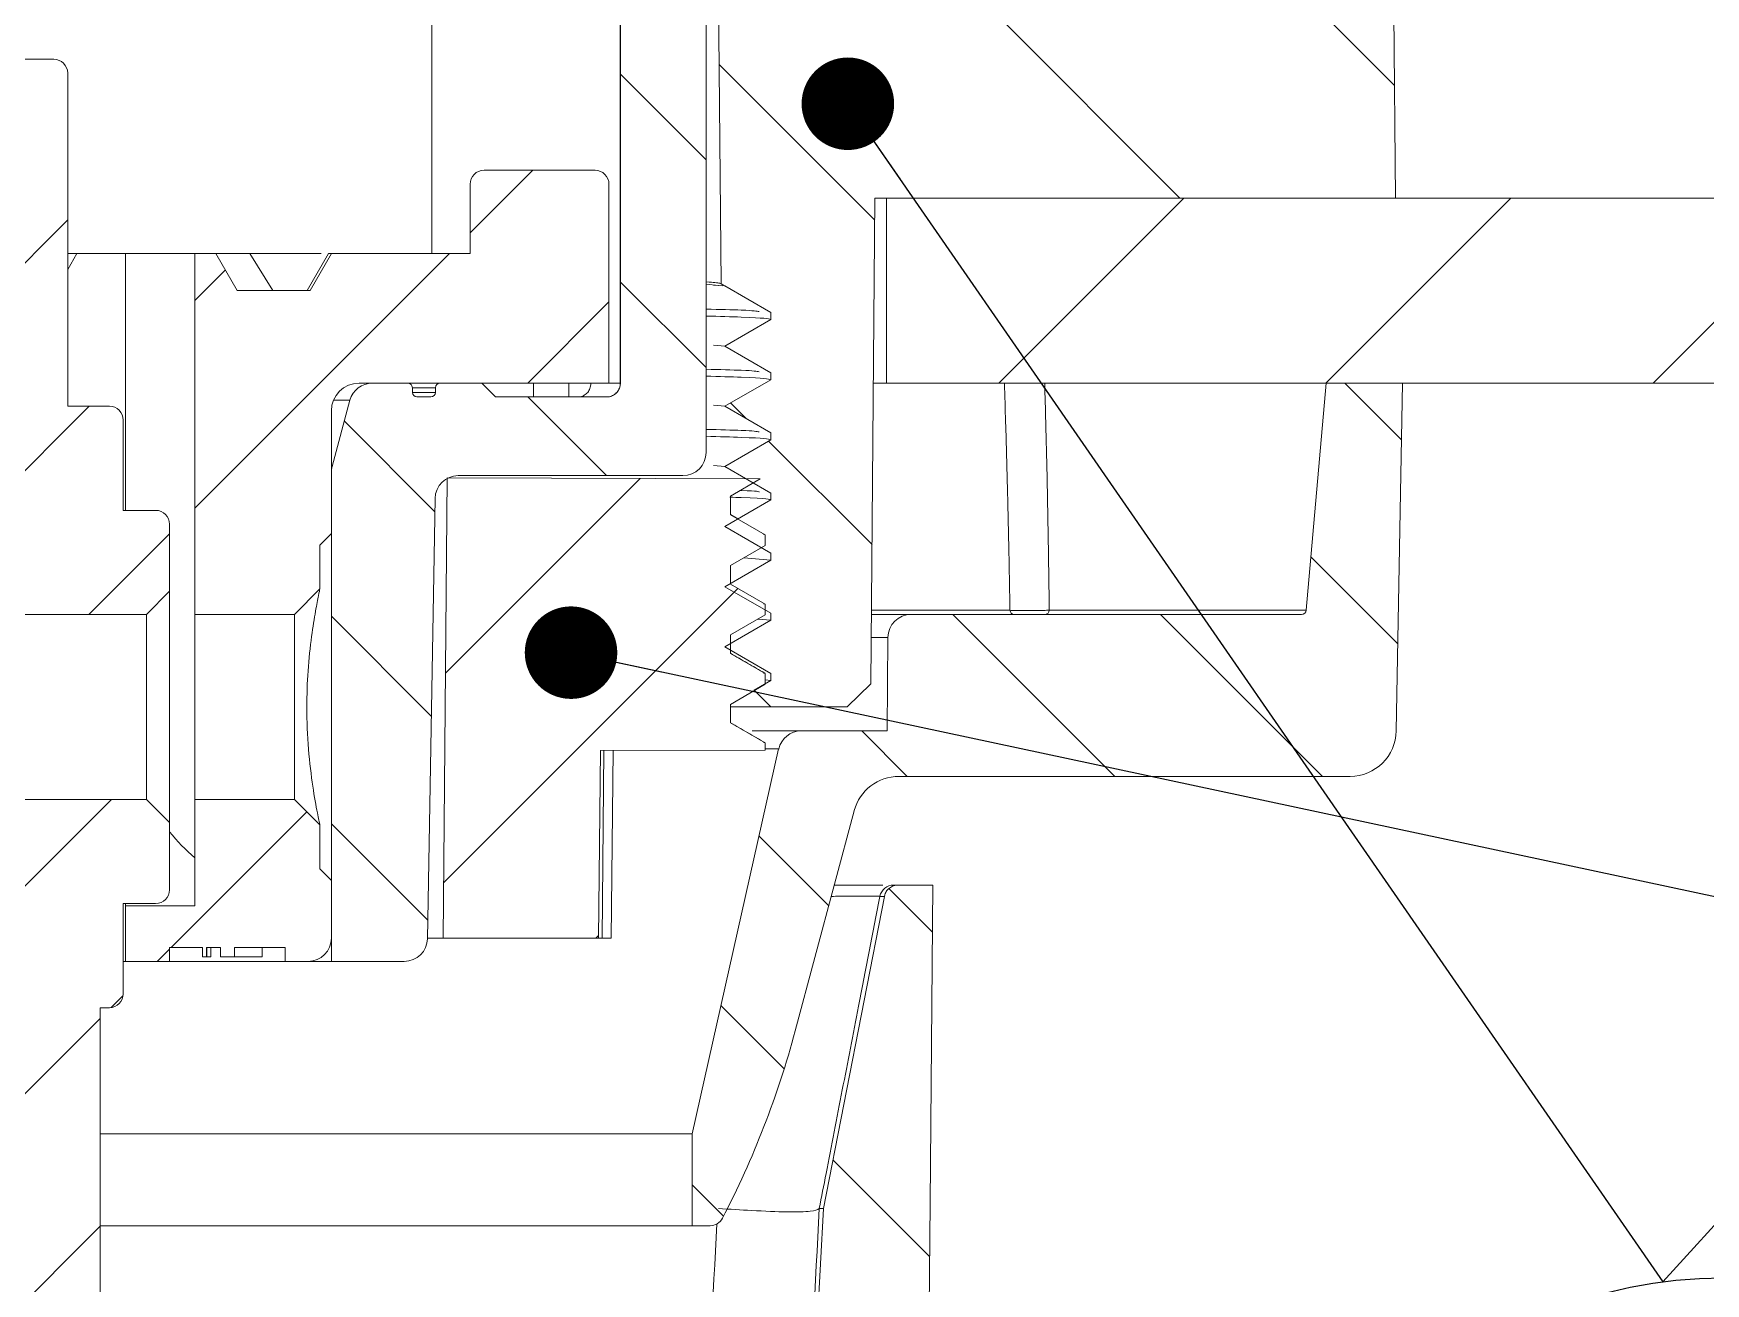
# Model space of a CAD drawing. Extents: x 14808 to 20058, y -13198 to -11680.
# Drawn here: x 15972.53 to 15990.6, y -11799.26 to -11785.75 of the extents above; entities that cross this region are included whole.
import ezdxf

# ---------------------------------------------------------------- set-up
doc = ezdxf.new("R2010")
doc.units = 0
doc.header["$LTSCALE"] = 7
doc.header["$MEASUREMENT"] = 0
doc.layers.get('0').update_dxf_attribs({"color": 2, "linetype": 'CONTINUOUS'})
doc.layers.add('D', color=2, linetype='CONTINUOUS')
doc.styles.add('GHS', font='romans', dxfattribs={"bigfont": 'ghs'})
doc.dimstyles.new('STANDARD$7', dxfattribs={"dimtxt": 3.5, "dimasz": 3, "dimexe": 1, "dimexo": 0.0625, "dimgap": 1, "dimtad": 1, "dimdec": 4, "dimzin": 0, "dimdsep": 46, "dimtxsty": 'GHS', "dimcen": 1, "dimclrt": 2, "dimadec": 0, "dimazin": 0, "dimtfac": 1, "dimtdec": 4, "dimtofl": 0, "dimtmove": 0, "dimatfit": 3, "dimfxl": 1, "dimtolj": 1, "dimtzin": 0, "dimarcsym": 0})
pattern_1 = [(135, (16720.3308, -10026.8604), (-1.767767, -1.767767), [])]
pattern_2 = [(135, (16193.3224, -11136.2953), (-1.122532, -1.122532), [])]
pattern_3 = [(45, (16193.3224, -11136.2953), (-1.122532, 1.122532), [])]

msp = doc.modelspace()

# ---------------------------------------------------------------- hatches: boundary and pattern name
at = {"linetype": 'Continuous', "lineweight": 0}
h = msp.add_hatch(dxfattribs=at)
h.set_pattern_fill('ANSI31', color=2, scale=20, angle=90, style=0)
h.set_pattern_definition(pattern_1)
edge = h.paths.add_edge_path(flags=0)
edge.add_line((15980.002, -11791.083), (15980.5, -11791.371))
edge.add_line((15980.5, -11791.371), (15980.5, -11791.446))
edge.add_line((15980.5, -11791.446), (15980.002, -11791.733))
edge.add_line((15980.002, -11791.733), (15980.5, -11792.021))
edge.add_line((15980.5, -11792.021), (15980.5, -11792.096))
edge.add_line((15980.5, -11792.096), (15980.002, -11792.383))
edge.add_line((15980.002, -11792.383), (15980.5, -11792.671))
edge.add_line((15980.5, -11792.671), (15980.5, -11792.746))
edge.add_line((15980.5, -11792.746), (15980.318, -11792.851))
edge.add_line((15980.318, -11792.851), (15980.5, -11793.033))
edge.add_line((15980.5, -11793.033), (15981.325, -11793.033))
edge.add_line((15981.325, -11793.033), (15981.58, -11792.783))
edge.add_line((15981.58, -11792.783), (15981.625, -11787.533))
edge.add_line((15981.625, -11787.533), (15987.25, -11787.533))
edge.add_line((15987.25, -11787.533), (15987.233, -11785.533))
edge.add_line((15987.233, -11785.533), (15981.979, -11785.533))
edge.add_arc((15981.979, -11785.033), 0.5, 180.5, 270, ccw=False)
edge.add_line((15981.479, -11785.038), (15981.397, -11775.725))
edge.add_arc((15980.397, -11775.733), 1, 0.5, 90)
edge.add_line((15980.397, -11774.733), (15978.77, -11774.733))
edge.add_line((15978.77, -11774.733), (15978.75, -11776.983))
edge.add_line((15978.75, -11776.983), (15979.613, -11776.983))
edge.add_arc((15979.613, -11777.233), 0.25, 0.5, 90, ccw=False)
edge.add_line((15979.863, -11777.231), (15979.961, -11788.459))
edge.add_line((15979.961, -11788.459), (15980, -11788.482))
edge.add_line((15980, -11788.482), (15980.002, -11788.483))
edge.add_line((15980.002, -11788.483), (15980.5, -11788.771))
edge.add_line((15980.5, -11788.771), (15980.5, -11788.846))
edge.add_line((15980.5, -11788.846), (15980.002, -11789.133))
edge.add_line((15980.002, -11789.133), (15980.5, -11789.421))
edge.add_line((15980.5, -11789.421), (15980.5, -11789.496))
edge.add_line((15980.5, -11789.496), (15980.002, -11789.783))
edge.add_line((15980.002, -11789.783), (15980.5, -11790.071))
edge.add_line((15980.5, -11790.071), (15980.5, -11790.146))
edge.add_line((15980.5, -11790.146), (15980.002, -11790.433))
edge.add_line((15980.002, -11790.433), (15980.5, -11790.721))
edge.add_line((15980.5, -11790.721), (15980.5, -11790.796))
edge.add_line((15980.5, -11790.796), (15980.002, -11791.083))
h = msp.add_hatch(dxfattribs=at)
h.set_pattern_fill('ANSI31', color=2, scale=0.5, angle=90, style=0)
h.set_pattern_definition(pattern_2)
edge = h.paths.add_edge_path(flags=0)
edge.add_arc((15976.675, -11789.633), 0.05, 180, 270, ccw=False)
edge.add_line((15976.625, -11789.633), (15976.625, -11789.583))
edge.add_arc((15976.575, -11789.583), 0.05, 0, 90)
edge.add_line((15976.575, -11789.533), (15976.192, -11789.533))
edge.add_arc((15976.192, -11789.783), 0.25, 90, 165)
edge.add_line((15975.951, -11789.719), (15975.759, -11790.435))
edge.add_arc((15976, -11790.499), 0.25, 165, 180)
edge.add_line((15975.75, -11790.499), (15975.75, -11795.783))
edge.add_line((15975.75, -11795.783), (15976.538, -11795.783))
edge.add_arc((15976.538, -11795.533), 0.25, 270, 359)
edge.add_line((15976.788, -11795.538), (15976.871, -11790.779))
edge.add_arc((15977.121, -11790.783), 0.25, 90, 179, ccw=False)
edge.add_line((15977.121, -11790.533), (15979.55, -11790.533))
edge.add_arc((15979.55, -11790.283), 0.25, 270, 360)
edge.add_line((15979.8, -11790.283), (15979.8, -11781.583))
edge.add_line((15979.8, -11781.583), (15978.875, -11781.583))
edge.add_line((15978.875, -11781.583), (15978.875, -11789.533))
edge.add_arc((15978.725, -11789.533), 0.15, 270, 360, ccw=False)
edge.add_line((15978.725, -11789.683), (15977.525, -11789.683))
edge.add_line((15977.525, -11789.683), (15977.375, -11789.533))
edge.add_line((15977.375, -11789.533), (15976.925, -11789.533))
edge.add_arc((15976.925, -11789.583), 0.05, 90, 180)
edge.add_line((15976.875, -11789.583), (15976.875, -11789.633))
edge.add_arc((15976.825, -11789.633), 0.05, 270, 360, ccw=False)
edge.add_line((15976.825, -11789.683), (15976.675, -11789.683))
h = msp.add_hatch(dxfattribs=at)
h.set_pattern_fill('ANSI31', color=2, scale=0.5, style=0)
h.set_pattern_definition(pattern_3)
edge = h.paths.add_edge_path(flags=0)
edge.add_line((15974, -11791.783), (15974, -11791.058))
edge.add_arc((15973.85, -11791.058), 0.15, 360, 450)
edge.add_line((15973.85, -11790.908), (15973.5, -11790.908))
edge.add_line((15973.5, -11790.908), (15973.5, -11789.933))
edge.add_arc((15973.35, -11789.933), 0.15, 0, 90)
edge.add_line((15973.35, -11789.783), (15972.9, -11789.783))
edge.add_line((15972.9, -11789.783), (15972.9, -11786.183))
edge.add_arc((15972.75, -11786.183), 0.15, 360, 450)
edge.add_line((15972.75, -11786.033), (15969.25, -11786.033))
edge.add_arc((15969.25, -11786.183), 0.15, 90, 180)
edge.add_line((15969.1, -11786.183), (15969.1, -11789.783))
edge.add_line((15969.1, -11789.783), (15968.65, -11789.783))
edge.add_arc((15968.65, -11789.933), 0.15, 90, 180)
edge.add_line((15968.5, -11789.933), (15968.5, -11791.783))
edge.add_line((15968.5, -11791.783), (15968.763, -11792.046))
edge.add_line((15968.763, -11792.046), (15970.488, -11792.046))
edge.add_line((15970.488, -11792.046), (15970.5, -11792.033))
edge.add_line((15970.5, -11792.033), (15973.75, -11792.033))
edge.add_line((15973.75, -11792.033), (15974, -11791.783))
h = msp.add_hatch(dxfattribs=at)
h.set_pattern_fill('ANSI31', color=2, scale=20, style=0)
h.set_pattern_definition([(45, (16720.3308, -10026.8604), (-1.767767, 1.767767), [])])
edge = h.paths.add_edge_path(flags=0)
edge.add_line((15997.255, -11790.033), (15999.746, -11790.033))
edge.add_arc((15999.746, -11789.783), 0.25, 270, 359)
edge.add_line((15999.996, -11789.788), (16000, -11789.533))
edge.add_line((16000, -11789.533), (16001.25, -11789.533))
edge.add_line((16001.25, -11789.533), (16001.25, -11787.533))
edge.add_line((16001.25, -11787.533), (16000, -11787.533))
edge.add_line((16000, -11787.533), (15999.996, -11787.279))
edge.add_arc((15999.746, -11787.283), 0.25, 1, 90)
edge.add_line((15999.746, -11787.033), (15997.255, -11787.033))
edge.add_arc((15997.255, -11787.283), 0.25, 90, 179)
edge.add_line((15997.005, -11787.279), (15997, -11787.533))
edge.add_line((15997, -11787.533), (15981.75, -11787.533))
edge.add_line((15981.75, -11787.533), (15981.75, -11789.533))
edge.add_line((15981.75, -11789.533), (15997, -11789.533))
edge.add_line((15997, -11789.533), (15997.005, -11789.788))
edge.add_arc((15997.255, -11789.783), 0.25, 181, 270)
h = msp.add_hatch(dxfattribs=at)
h.set_pattern_fill('ANSI31', color=2, scale=0.5, style=0)
h.set_pattern_definition(pattern_3)
edge = h.paths.add_edge_path(flags=0)
edge.add_line((15975.519, -11788.533), (15974.731, -11788.533))
edge.add_line((15974.731, -11788.533), (15974.5, -11788.133))
edge.add_line((15974.5, -11788.133), (15974.275, -11788.133))
edge.add_line((15974.275, -11788.133), (15974.275, -11792.033))
edge.add_line((15974.275, -11792.033), (15975.35, -11792.033))
edge.add_line((15975.35, -11792.033), (15975.625, -11791.758))
edge.add_line((15975.625, -11791.758), (15975.625, -11791.283))
edge.add_line((15975.625, -11791.283), (15975.75, -11791.158))
edge.add_line((15975.75, -11791.158), (15975.75, -11789.833))
edge.add_arc((15976.05, -11789.833), 0.3, 90, 180, ccw=False)
edge.add_line((15976.05, -11789.533), (15978.75, -11789.533))
edge.add_line((15978.75, -11789.533), (15978.75, -11787.383))
edge.add_arc((15978.6, -11787.383), 0.15, 0, 90)
edge.add_line((15978.6, -11787.233), (15977.4, -11787.233))
edge.add_arc((15977.4, -11787.383), 0.15, 90, 180)
edge.add_line((15977.25, -11787.383), (15977.25, -11788.133))
edge.add_line((15977.25, -11788.133), (15975.75, -11788.133))
edge.add_line((15975.75, -11788.133), (15975.519, -11788.533))
h = msp.add_hatch(dxfattribs=at)
h.set_pattern_fill('ANSI31', color=2, scale=0.5, angle=90, style=0)
h.set_pattern_definition(pattern_2)
edge = h.paths.add_edge_path(flags=0)
edge.add_arc((15986.759, -11793.283), 0.5, 270, 359)
edge.add_line((15987.259, -11793.292), (15987.325, -11789.533))
edge.add_line((15987.325, -11789.533), (15986.5, -11789.533))
edge.add_line((15986.5, -11789.533), (15986.286, -11791.988))
edge.add_arc((15986.236, -11791.983), 0.05, 270, 355, ccw=False)
edge.add_line((15986.236, -11792.033), (15982.014, -11792.033))
edge.add_arc((15982.014, -11792.283), 0.25, 90, 179.5)
edge.add_line((15981.764, -11792.281), (15981.755, -11793.292))
edge.add_line((15981.755, -11793.292), (15980.828, -11793.292))
edge.add_arc((15980.828, -11793.542), 0.25, 90, 167.3478)
edge.add_line((15980.584, -11793.487), (15979.65, -11797.646))
edge.add_line((15979.65, -11797.646), (15979.65, -11798.639))
edge.add_line((15979.65, -11798.639), (15979.843, -11798.639))
edge.add_arc((15979.843, -11798.489), 0.15, 270, 332.523)
edge.add_arc((15971.104, -11793.945), 10, 332.523, 345)
edge.add_line((15980.764, -11796.533), (15981.401, -11794.154))
edge.add_arc((15981.884, -11794.283), 0.5, 90, 165, ccw=False)
edge.add_line((15981.884, -11793.783), (15986.759, -11793.783))
h = msp.add_hatch(dxfattribs=at)
h.set_pattern_fill('ANSI31', color=2, scale=0.5, style=0)
h.set_pattern_definition(pattern_3)
h.paths.add_polyline_path([(15980.063, -11791.505), (15980.438, -11791.288), (15980.438, -11791.171), (15980.063, -11790.955), (15980.063, -11790.755), (15980.385, -11790.569), (15977, -11790.556), (15976.957, -11795.533), (15978.638, -11795.533), (15978.658, -11793.504), (15980.438, -11793.498), (15980.438, -11793.421), (15980.063, -11793.205), (15980.063, -11793.005), (15980.438, -11792.788), (15980.438, -11792.671), (15980.063, -11792.455), (15980.063, -11792.255), (15980.438, -11792.038), (15980.438, -11791.921), (15980.063, -11791.705)], flags=0)
h = msp.add_hatch(dxfattribs=at)
h.set_pattern_fill('ANSI31', color=2, scale=0.5, style=0)
h.set_pattern_definition(pattern_3)
edge = h.paths.add_edge_path(flags=0)
edge.add_line((15973.25, -11800.033), (15973.25, -11796.283))
edge.add_line((15973.25, -11796.283), (15973.35, -11796.283))
edge.add_arc((15973.35, -11796.133), 0.15, 270, 360)
edge.add_line((15973.5, -11796.133), (15973.5, -11795.158))
edge.add_line((15973.5, -11795.158), (15973.85, -11795.158))
edge.add_arc((15973.85, -11795.008), 0.15, 270, 360)
edge.add_line((15974, -11795.008), (15974, -11794.283))
edge.add_line((15974, -11794.283), (15973.75, -11794.033))
edge.add_line((15973.75, -11794.033), (15970.5, -11794.033))
edge.add_line((15970.5, -11794.033), (15970.488, -11794.021))
edge.add_line((15970.488, -11794.021), (15968.763, -11794.021))
edge.add_line((15968.763, -11794.021), (15968.5, -11794.283))
edge.add_line((15968.5, -11794.283), (15968.5, -11796.133))
edge.add_arc((15968.65, -11796.133), 0.15, 180, 270)
edge.add_line((15968.65, -11796.283), (15968.75, -11796.283))
edge.add_line((15968.75, -11796.283), (15968.75, -11800.033))
edge.add_line((15968.75, -11800.033), (15968.9, -11800.033))
edge.add_line((15968.9, -11800.033), (15968.9, -11800.683))
edge.add_line((15968.9, -11800.683), (15968.8, -11800.683))
edge.add_line((15968.8, -11800.683), (15968.8, -11800.884))
edge.add_line((15968.8, -11800.884), (15968.9, -11800.884))
edge.add_line((15968.9, -11800.884), (15968.9, -11801.085))
edge.add_line((15968.9, -11801.085), (15968.8, -11801.085))
edge.add_line((15968.8, -11801.085), (15968.8, -11801.143))
edge.add_line((15968.8, -11801.143), (15968.9, -11801.143))
edge.add_line((15968.9, -11801.143), (15968.9, -11801.533))
edge.add_line((15968.9, -11801.533), (15968.75, -11801.533))
edge.add_line((15968.75, -11801.533), (15968.75, -11805.033))
edge.add_arc((15969, -11805.033), 0.25, 180, 270)
edge.add_line((15969, -11805.283), (15969.875, -11805.283))
edge.add_line((15969.875, -11805.283), (15970.175, -11804.164))
edge.add_line((15970.175, -11804.164), (15970.175, -11799.572))
edge.add_arc((15970.675, -11799.572), 0.5, 120, 180, ccw=False)
edge.add_line((15970.425, -11799.139), (15970.75, -11798.951))
edge.add_arc((15971, -11799.384), 0.5, 60, 120, ccw=False)
edge.add_line((15971.25, -11798.951), (15971.575, -11799.139))
edge.add_arc((15971.325, -11799.572), 0.5, 0, 60, ccw=False)
edge.add_line((15971.825, -11799.572), (15971.825, -11804.164))
edge.add_line((15971.825, -11804.164), (15972.125, -11805.283))
edge.add_line((15972.125, -11805.283), (15973, -11805.283))
edge.add_arc((15973, -11805.033), 0.25, 270, 360)
edge.add_line((15973.25, -11805.033), (15973.25, -11801.533))
edge.add_line((15973.25, -11801.533), (15973.1, -11801.533))
edge.add_line((15973.1, -11801.533), (15973.1, -11801.143))
edge.add_line((15973.1, -11801.143), (15973.2, -11801.143))
edge.add_line((15973.2, -11801.143), (15973.2, -11801.085))
edge.add_line((15973.2, -11801.085), (15973.1, -11801.085))
edge.add_line((15973.1, -11801.085), (15973.1, -11800.884))
edge.add_line((15973.1, -11800.884), (15973.2, -11800.884))
edge.add_line((15973.2, -11800.884), (15973.2, -11800.683))
edge.add_line((15973.2, -11800.683), (15973.1, -11800.683))
edge.add_line((15973.1, -11800.683), (15973.1, -11800.033))
edge.add_line((15973.1, -11800.033), (15973.25, -11800.033))
h = msp.add_hatch(dxfattribs=at)
h.set_pattern_fill('ANSI31', scale=0.5, style=0)
h.set_pattern_definition(pattern_3)
edge = h.paths.add_edge_path(flags=0)
edge.add_line((15974.356, -11795.733), (15974.4, -11795.733))
edge.add_line((15974.4, -11795.733), (15974.4, -11795.633))
edge.add_line((15974.4, -11795.633), (15974.55, -11795.633))
edge.add_line((15974.55, -11795.633), (15974.55, -11795.733))
edge.add_line((15974.55, -11795.733), (15974.701, -11795.733))
edge.add_line((15974.701, -11795.733), (15974.701, -11795.633))
edge.add_line((15974.701, -11795.633), (15975.25, -11795.633))
edge.add_line((15975.25, -11795.633), (15975.25, -11795.783))
edge.add_line((15975.25, -11795.783), (15975.5, -11795.783))
edge.add_arc((15975.5, -11795.533), 0.25, 270, 360)
edge.add_line((15975.75, -11795.533), (15975.75, -11794.908))
edge.add_line((15975.75, -11794.908), (15975.625, -11794.783))
edge.add_line((15975.625, -11794.783), (15975.625, -11794.308))
edge.add_line((15975.625, -11794.308), (15975.35, -11794.033))
edge.add_line((15975.35, -11794.033), (15974.275, -11794.033))
edge.add_line((15974.275, -11794.033), (15974.275, -11795.183))
edge.add_line((15974.275, -11795.183), (15973.525, -11795.183))
edge.add_line((15973.525, -11795.183), (15973.525, -11795.783))
edge.add_line((15973.525, -11795.783), (15974, -11795.783))
edge.add_line((15974, -11795.783), (15974, -11795.633))
edge.add_line((15974, -11795.633), (15974.356, -11795.633))
edge.add_line((15974.356, -11795.633), (15974.356, -11795.733))
h = msp.add_hatch(dxfattribs=at)
h.set_pattern_fill('ANSI31', color=2, scale=20, angle=90, style=0)
h.set_pattern_definition(pattern_1)
edge = h.paths.add_edge_path(flags=0)
edge.add_spline(control_points=[(15960.167, -11809.195), (15961.998, -11809.506), (15963.845, -11809.739), (15965.696, -11809.891), (15967.592, -11810.047), (15969.496, -11810.12), (15971.397, -11810.108), (15974.889, -11810.087), (15978.391, -11809.78), (15981.834, -11809.195)], knot_values=[0.000263, 0.000263, 0.000263, 0.000263, 0.01141, 0.01141, 0.01141, 0.02282, 0.02282, 0.02282, 0.043824, 0.043824, 0.043824, 0.043824], weights=[1, 1, 1, 1, 1, 1, 1, 1, 1, 1], degree=3, periodic=0)
edge.add_spline(control_points=[(15981.834, -11809.195), (15981.87, -11809.189), (15981.905, -11809.177), (15981.936, -11809.16), (15981.968, -11809.142), (15981.997, -11809.119), (15982.02, -11809.091), (15982.047, -11809.06), (15982.068, -11809.023), (15982.084, -11808.985), (15982.109, -11808.923), (15982.121, -11808.856), (15982.127, -11808.79), (15982.129, -11808.76), (15982.13, -11808.731), (15982.13, -11808.702)], knot_values=[0, 0, 0, 0, 0.000216, 0.000216, 0.000216, 0.000433, 0.000433, 0.000433, 0.000682, 0.000682, 0.000682, 0.001083, 0.001083, 0.001083, 0.001258, 0.001258, 0.001258, 0.001258], weights=[1, 1, 1, 1, 1, 1, 1, 1, 1, 1, 1, 1, 1, 1, 1, 1], degree=3, periodic=0)
edge.add_spline(control_points=[(15982.13, -11808.702), (15982.14, -11807.556), (15982.15, -11806.411), (15982.16, -11805.266), (15982.17, -11804.121), (15982.18, -11802.975), (15982.19, -11801.83), (15982.2, -11800.685), (15982.21, -11799.539), (15982.22, -11798.394), (15982.23, -11797.249), (15982.24, -11796.104), (15982.25, -11794.958)], knot_values=[0, 0, 0, 0, 0.006872, 0.006872, 0.006872, 0.013744, 0.013744, 0.013744, 0.020616, 0.020616, 0.020616, 0.027488, 0.027488, 0.027488, 0.027488], weights=[1, 1, 1, 1, 1, 1, 1, 1, 1, 1, 1, 1, 1], degree=3, periodic=0)
edge.add_line((15982.25, -11794.958), (15981.874, -11794.958))
edge.add_spline(control_points=[(15981.874, -11794.958), (15981.866, -11794.958), (15981.859, -11794.959), (15981.851, -11794.96), (15981.834, -11794.963), (15981.818, -11794.968), (15981.803, -11794.976), (15981.788, -11794.984), (15981.775, -11794.995), (15981.763, -11795.007), (15981.752, -11795.019), (15981.743, -11795.034), (15981.736, -11795.049), (15981.732, -11795.059), (15981.729, -11795.069), (15981.727, -11795.08)], knot_values=[0.00183, 0.00183, 0.00183, 0.00183, 0.001876, 0.001876, 0.001876, 0.001976, 0.001976, 0.001976, 0.002077, 0.002077, 0.002077, 0.002178, 0.002178, 0.002178, 0.002241, 0.002241, 0.002241, 0.002241], weights=[1, 1, 1, 1, 1, 1, 1, 1, 1, 1, 1, 1, 1, 1, 1, 1], degree=3, periodic=0)
edge.add_spline(control_points=[(15981.727, -11795.08), (15981.696, -11795.238), (15981.665, -11795.397), (15981.634, -11795.555), (15981.445, -11796.521), (15981.256, -11797.487), (15981.067, -11798.454)], knot_values=[0.011981, 0.011981, 0.011981, 0.011981, 0.012949, 0.012949, 0.012949, 0.018856, 0.018856, 0.018856, 0.018856], weights=[1, 1, 1, 1, 1, 1, 1], degree=3, periodic=0)
edge.add_spline(control_points=[(15981.067, -11798.454), (15981.048, -11798.814), (15981.029, -11799.175), (15981.011, -11799.536), (15980.877, -11802.076), (15980.744, -11804.616), (15980.611, -11807.156)], knot_values=[0.029592, 0.029592, 0.029592, 0.029592, 0.031759, 0.031759, 0.031759, 0.04702, 0.04702, 0.04702, 0.04702], weights=[1, 1, 1, 1, 1, 1, 1], degree=3, periodic=0)
edge.add_spline(control_points=[(15980.611, -11807.156), (15980.601, -11807.342), (15980.556, -11807.53), (15980.478, -11807.7), (15980.408, -11807.852), (15980.311, -11807.995), (15980.195, -11808.116), (15980.079, -11808.237), (15979.94, -11808.34), (15979.79, -11808.416), (15979.641, -11808.492), (15979.476, -11808.543), (15979.309, -11808.564)], knot_values=[0, 0, 0, 0, 0.00112, 0.00112, 0.00112, 0.002123, 0.002123, 0.002123, 0.003127, 0.003127, 0.003127, 0.004131, 0.004131, 0.004131, 0.004131], weights=[1, 1, 1, 1, 1, 1, 1, 1, 1, 1, 1, 1, 1], degree=3, periodic=0)
edge.add_spline(control_points=[(15979.309, -11808.564), (15978.328, -11808.694), (15977.343, -11808.8), (15976.357, -11808.883)], knot_values=[0.00004, 0.00004, 0.00004, 0.00004, 0.005979, 0.005979, 0.005979, 0.005979], weights=[1, 1, 1, 1], degree=3, periodic=0)
edge.add_spline(control_points=[(15976.357, -11808.883), (15976.231, -11808.894), (15976.103, -11808.889), (15975.979, -11808.867), (15975.813, -11808.839), (15975.65, -11808.782), (15975.503, -11808.7), (15975.356, -11808.619), (15975.222, -11808.511), (15975.11, -11808.386), (15974.998, -11808.26), (15974.907, -11808.114), (15974.843, -11807.959), (15974.779, -11807.803), (15974.742, -11807.635), (15974.733, -11807.467)], knot_values=[0, 0, 0, 0, 0.000758, 0.000758, 0.000758, 0.001771, 0.001771, 0.001771, 0.002785, 0.002785, 0.002785, 0.003799, 0.003799, 0.003799, 0.004812, 0.004812, 0.004812, 0.004812], weights=[1, 1, 1, 1, 1, 1, 1, 1, 1, 1, 1, 1, 1, 1, 1, 1], degree=3, periodic=0)
edge.add_line((15974.733, -11807.467), (15974.329, -11799.757))
edge.add_arc((15973.829, -11799.783), 0.5, 3, 90)
edge.add_line((15973.829, -11799.283), (15973.52, -11799.283))
edge.add_line((15973.52, -11799.283), (15973.27, -11800.283))
edge.add_line((15973.27, -11800.283), (15973.27, -11805.033))
edge.add_arc((15973.02, -11805.033), 0.25, 270, 360, ccw=False)
edge.add_line((15973.02, -11805.283), (15972.85, -11805.283))
edge.add_spline(control_points=[(15972.85, -11805.283), (15972.841, -11805.471), (15972.831, -11805.658), (15972.821, -11805.845), (15972.812, -11806.018), (15972.803, -11806.19), (15972.794, -11806.362)], knot_values=[0.005795, 0.005795, 0.005795, 0.005795, 0.00692, 0.00692, 0.00692, 0.007955, 0.007955, 0.007955, 0.007955], weights=[1, 1, 1, 1, 1, 1, 1], degree=3, periodic=0)
edge.add_spline(control_points=[(15972.794, -11806.362), (15972.792, -11806.403), (15972.788, -11806.444), (15972.782, -11806.485), (15972.76, -11806.651), (15972.708, -11806.816), (15972.632, -11806.966), (15972.555, -11807.115), (15972.452, -11807.253), (15972.331, -11807.369), (15972.209, -11807.485), (15972.066, -11807.582), (15971.913, -11807.651), (15971.76, -11807.72), (15971.592, -11807.763), (15971.425, -11807.778), (15971.382, -11807.782), (15971.339, -11807.783), (15971.295, -11807.783)], knot_values=[0.016145, 0.016145, 0.016145, 0.016145, 0.016396, 0.016396, 0.016396, 0.017429, 0.017429, 0.017429, 0.018462, 0.018462, 0.018462, 0.019495, 0.019495, 0.019495, 0.020529, 0.020529, 0.020529, 0.020792, 0.020792, 0.020792, 0.020792], weights=[1, 1, 1, 1, 1, 1, 1, 1, 1, 1, 1, 1, 1, 1, 1, 1, 1, 1, 1], degree=3, periodic=0)
edge.add_line((15971.295, -11807.783), (15970.706, -11807.783))
edge.add_spline(control_points=[(15970.706, -11807.783), (15970.627, -11807.783), (15970.548, -11807.777), (15970.47, -11807.765), (15970.304, -11807.738), (15970.141, -11807.683), (15969.993, -11807.603), (15969.845, -11807.524), (15969.709, -11807.417), (15969.596, -11807.293), (15969.483, -11807.169), (15969.39, -11807.024), (15969.324, -11806.869), (15969.259, -11806.715), (15969.219, -11806.547), (15969.208, -11806.379), (15969.208, -11806.373), (15969.207, -11806.368), (15969.207, -11806.362)], knot_values=[0.00059, 0.00059, 0.00059, 0.00059, 0.001061, 0.001061, 0.001061, 0.002068, 0.002068, 0.002068, 0.003075, 0.003075, 0.003075, 0.004082, 0.004082, 0.004082, 0.005089, 0.005089, 0.005089, 0.005123, 0.005123, 0.005123, 0.005123], weights=[1, 1, 1, 1, 1, 1, 1, 1, 1, 1, 1, 1, 1, 1, 1, 1, 1, 1, 1], degree=3, periodic=0)
edge.add_spline(control_points=[(15969.207, -11806.362), (15969.198, -11806.19), (15969.189, -11806.018), (15969.18, -11805.845), (15969.17, -11805.658), (15969.16, -11805.471), (15969.151, -11805.283)], knot_values=[0.005885, 0.005885, 0.005885, 0.005885, 0.00692, 0.00692, 0.00692, 0.008045, 0.008045, 0.008045, 0.008045], weights=[1, 1, 1, 1, 1, 1, 1], degree=3, periodic=0)
edge.add_line((15969.151, -11805.283), (15968.98, -11805.283))
edge.add_arc((15968.98, -11805.033), 0.25, 180, 270, ccw=False)
edge.add_line((15968.73, -11805.033), (15968.73, -11800.283))
edge.add_line((15968.73, -11800.283), (15968.48, -11799.283))
edge.add_line((15968.48, -11799.283), (15968.171, -11799.283))
edge.add_arc((15968.171, -11799.783), 0.5, 90, 177)
edge.add_line((15967.672, -11799.757), (15967.268, -11807.467))
edge.add_spline(control_points=[(15967.268, -11807.467), (15967.261, -11807.593), (15967.239, -11807.72), (15967.201, -11807.84), (15967.15, -11808), (15967.071, -11808.154), (15966.971, -11808.288), (15966.87, -11808.422), (15966.745, -11808.541), (15966.605, -11808.635), (15966.466, -11808.728), (15966.308, -11808.799), (15966.146, -11808.841), (15965.983, -11808.883), (15965.811, -11808.897), (15965.644, -11808.883)], knot_values=[0, 0, 0, 0, 0.000758, 0.000758, 0.000758, 0.001771, 0.001771, 0.001771, 0.002785, 0.002785, 0.002785, 0.003799, 0.003799, 0.003799, 0.004812, 0.004812, 0.004812, 0.004812], weights=[1, 1, 1, 1, 1, 1, 1, 1, 1, 1, 1, 1, 1, 1, 1, 1], degree=3, periodic=0)
edge.add_spline(control_points=[(15965.644, -11808.883), (15964.658, -11808.8), (15963.673, -11808.694), (15962.692, -11808.564)], knot_values=[0.000083, 0.000083, 0.000083, 0.000083, 0.006022, 0.006022, 0.006022, 0.006022], weights=[1, 1, 1, 1], degree=3, periodic=0)
edge.add_spline(control_points=[(15962.692, -11808.564), (15962.507, -11808.54), (15962.323, -11808.48), (15962.16, -11808.389), (15962.013, -11808.308), (15961.879, -11808.2), (15961.767, -11808.074), (15961.655, -11807.949), (15961.564, -11807.802), (15961.5, -11807.647), (15961.436, -11807.492), (15961.398, -11807.323), (15961.39, -11807.156)], knot_values=[0, 0, 0, 0, 0.00112, 0.00112, 0.00112, 0.002123, 0.002123, 0.002123, 0.003127, 0.003127, 0.003127, 0.004131, 0.004131, 0.004131, 0.004131], weights=[1, 1, 1, 1, 1, 1, 1, 1, 1, 1, 1, 1, 1], degree=3, periodic=0)
edge.add_spline(control_points=[(15961.39, -11807.156), (15961.257, -11804.616), (15961.123, -11802.075), (15960.99, -11799.535), (15960.971, -11799.175), (15960.952, -11798.814), (15960.934, -11798.454)], knot_values=[0.016488, 0.016488, 0.016488, 0.016488, 0.03175, 0.03175, 0.03175, 0.033916, 0.033916, 0.033916, 0.033916], weights=[1, 1, 1, 1, 1, 1, 1], degree=3, periodic=0)
edge.add_spline(control_points=[(15960.934, -11798.454), (15960.745, -11797.487), (15960.556, -11796.521), (15960.367, -11795.555), (15960.336, -11795.397), (15960.305, -11795.238), (15960.274, -11795.08)], knot_values=[0.007042, 0.007042, 0.007042, 0.007042, 0.012949, 0.012949, 0.012949, 0.013918, 0.013918, 0.013918, 0.013918], weights=[1, 1, 1, 1, 1, 1, 1], degree=3, periodic=0)
edge.add_spline(control_points=[(15960.274, -11795.08), (15960.274, -11795.077), (15960.273, -11795.074), (15960.272, -11795.071), (15960.268, -11795.054), (15960.261, -11795.039), (15960.251, -11795.025), (15960.246, -11795.016), (15960.239, -11795.008), (15960.231, -11795.001), (15960.219, -11794.989), (15960.205, -11794.979), (15960.19, -11794.972), (15960.174, -11794.965), (15960.158, -11794.961), (15960.141, -11794.959), (15960.136, -11794.959), (15960.132, -11794.958), (15960.127, -11794.958)], knot_values=[0.001694, 0.001694, 0.001694, 0.001694, 0.001712, 0.001712, 0.001712, 0.001813, 0.001813, 0.001813, 0.001876, 0.001876, 0.001876, 0.001976, 0.001976, 0.001976, 0.002077, 0.002077, 0.002077, 0.002105, 0.002105, 0.002105, 0.002105], weights=[1, 1, 1, 1, 1, 1, 1, 1, 1, 1, 1, 1, 1, 1, 1, 1, 1, 1, 1], degree=3, periodic=0)
edge.add_line((15960.127, -11794.958), (15959.75, -11794.958))
edge.add_spline(control_points=[(15959.75, -11794.958), (15959.76, -11796.104), (15959.77, -11797.249), (15959.78, -11798.394), (15959.79, -11799.539), (15959.8, -11800.685), (15959.81, -11801.83), (15959.82, -11802.975), (15959.83, -11804.121), (15959.84, -11805.266), (15959.85, -11806.411), (15959.86, -11807.556), (15959.87, -11808.702)], knot_values=[0, 0, 0, 0, 0.006872, 0.006872, 0.006872, 0.013744, 0.013744, 0.013744, 0.020616, 0.020616, 0.020616, 0.027488, 0.027488, 0.027488, 0.027488], weights=[1, 1, 1, 1, 1, 1, 1, 1, 1, 1, 1, 1, 1], degree=3, periodic=0)
edge.add_spline(control_points=[(15959.87, -11808.702), (15959.87, -11808.783), (15959.878, -11808.866), (15959.902, -11808.943), (15959.914, -11808.983), (15959.931, -11809.021), (15959.954, -11809.056), (15959.977, -11809.091), (15960.006, -11809.122), (15960.041, -11809.145), (15960.07, -11809.165), (15960.104, -11809.18), (15960.138, -11809.189), (15960.147, -11809.191), (15960.157, -11809.193), (15960.167, -11809.195)], knot_values=[0, 0, 0, 0, 0.000487, 0.000487, 0.000487, 0.000733, 0.000733, 0.000733, 0.000983, 0.000983, 0.000983, 0.001195, 0.001195, 0.001195, 0.001253, 0.001253, 0.001253, 0.001253], weights=[1, 1, 1, 1, 1, 1, 1, 1, 1, 1, 1, 1, 1, 1, 1, 1], degree=3, periodic=0)

# ---------------------------------------------------------------- linework, layer by layer
at = {"color": 7, "linetype": 'Continuous', "lineweight": 15}
for p, q in [((15979.961, -11788.459), (15979.863, -11777.231)), ((15978.872, -11781.583), (15978.872, -11789.533)), ((15978.875, -11789.533), (15978.875, -11781.583)), ((15979.8, -11790.283), (15979.8, -11781.583)), ((15987.25, -11787.533), (15987.233, -11785.533)), ((15972.75, -11786.033), (15969.25, -11786.033)), ((15972.9, -11786.183), (15972.9, -11789.783)), ((15977.4, -11787.233), (15978.6, -11787.233)), ((15977.25, -11788.133), (15977.25, -11787.383)), ((15978.75, -11789.533), (15978.75, -11787.383)), ((15981.625, -11787.533), (15981.58, -11792.783)), ((15981.625, -11787.533), (15987.25, -11787.533)), ((15981.75, -11789.533), (15981.75, -11787.533)), ((15997, -11787.533), (15981.75, -11787.533)), ((15973, -11788.133), (15972.9, -11788.307)), ((15973, -11788.133), (15973.525, -11788.133)), ((15973.525, -11788.133), (15973.525, -11790.908)), ((15973.525, -11788.133), (15974.275, -11788.133)), ((15974.275, -11792.033), (15974.275, -11788.133)), ((15974.5, -11788.133), (15974.275, -11788.133)), ((15974.5, -11788.133), (15974.731, -11788.533)), ((15975.117, -11788.533), (15974.869, -11788.133)), ((15974.869, -11788.133), (15975.639, -11788.133)), ((15975.72, -11788.133), (15975.487, -11788.533)), ((15975.519, -11788.533), (15975.75, -11788.133)), ((15977.25, -11788.133), (15975.75, -11788.133)), ((15979.98, -11788.481), (15979.881, -11788.473)), ((15980, -11788.482), (15979.961, -11788.459)), ((15980.002, -11788.483), (15980, -11788.482)), ((15980.5, -11788.771), (15980.002, -11788.483)), ((15974.731, -11788.533), (15975.519, -11788.533)), ((15980.002, -11789.133), (15980.5, -11788.846)), ((15980.5, -11788.846), (15980.5, -11788.771)), ((15980.002, -11789.133), (15979.881, -11789.123)), ((15980.5, -11789.421), (15980.002, -11789.133)), ((15980.5, -11789.496), (15980.5, -11789.421)), ((15976.05, -11789.533), (15978.75, -11789.533)), ((15976.575, -11789.533), (15976.192, -11789.533)), ((15976.625, -11789.633), (15976.625, -11789.583)), ((15976.875, -11789.633), (15976.875, -11789.583)), ((15977.375, -11789.533), (15976.925, -11789.533)), ((15977.525, -11789.683), (15977.375, -11789.533)), ((15977.936, -11789.683), (15977.936, -11789.533)), ((15978.316, -11789.533), (15978.316, -11789.683)), ((15978.875, -11789.533), (15978.872, -11789.533)), ((15980.002, -11789.783), (15980.5, -11789.496)), ((15981.608, -11789.533), (15981.75, -11789.533)), ((15997, -11789.533), (15981.75, -11789.533)), ((15986.286, -11791.988), (15986.5, -11789.533)), ((15987.325, -11789.533), (15986.5, -11789.533)), ((15987.259, -11793.292), (15987.325, -11789.533)), ((15973.35, -11789.783), (15972.9, -11789.783)), ((15975.759, -11790.435), (15975.951, -11789.719)), ((15976.675, -11789.683), (15976.825, -11789.683)), ((15978.725, -11789.683), (15977.525, -11789.683)), ((15980.002, -11789.783), (15979.881, -11789.773)), ((15980.5, -11790.071), (15980.002, -11789.783)), ((15973.5, -11789.933), (15973.5, -11790.908)), ((15975.75, -11791.158), (15975.75, -11789.833)), ((15980.002, -11790.433), (15980.5, -11790.146)), ((15980.5, -11790.146), (15980.5, -11790.071)), ((15975.75, -11795.783), (15975.75, -11790.499)), ((15980.002, -11790.433), (15979.881, -11790.423)), ((15980.5, -11790.721), (15980.002, -11790.433)), ((15976.957, -11795.533), (15977, -11790.556)), ((15977, -11790.556), (15980.385, -11790.569)), ((15977.121, -11790.533), (15979.55, -11790.533)), ((15980.385, -11790.569), (15980.063, -11790.755)), ((15976.788, -11795.538), (15976.871, -11790.779)), ((15980.002, -11791.083), (15980.5, -11790.796)), ((15980.063, -11790.755), (15980.063, -11790.955)), ((15980.5, -11790.796), (15980.5, -11790.721)), ((15973.85, -11790.908), (15973.5, -11790.908)), ((15980.142, -11790.999), (15980.063, -11790.953)), ((15980.063, -11790.955), (15980.438, -11791.171)), ((15974, -11791.058), (15974, -11791.783)), ((15975.625, -11791.283), (15975.75, -11791.158)), ((15980.5, -11791.371), (15980.002, -11791.083)), ((15980.42, -11791.168), (15980.438, -11791.171)), ((15980.438, -11791.171), (15980.438, -11791.288)), ((15975.625, -11791.758), (15975.625, -11791.283)), ((15980.438, -11791.288), (15980.063, -11791.505)), ((15980.5, -11791.446), (15980.5, -11791.371)), ((15980.002, -11791.733), (15980.5, -11791.446)), ((15980.063, -11791.505), (15980.063, -11791.705)), ((15980.5, -11791.446), (15980.207, -11791.421)), ((15975.625, -11791.758), (15975.35, -11792.033)), ((15980.5, -11792.021), (15980.002, -11791.733)), ((15980.063, -11791.705), (15980.438, -11791.921)), ((15974, -11791.783), (15973.75, -11792.033)), ((15974, -11794.283), (15974, -11791.783)), ((15980.42, -11791.918), (15980.438, -11791.921)), ((15980.438, -11791.921), (15980.438, -11792.038)), ((15973.75, -11792.033), (15970.5, -11792.033)), ((15973.75, -11794.033), (15973.75, -11792.033)), ((15975.35, -11792.033), (15974.275, -11792.033)), ((15974.275, -11792.033), (15974.275, -11794.033)), ((15975.35, -11794.033), (15975.35, -11792.033)), ((15980.002, -11792.383), (15980.5, -11792.096)), ((15980.438, -11792.038), (15980.063, -11792.255)), ((15980.5, -11792.096), (15980.358, -11792.084)), ((15980.5, -11792.096), (15980.5, -11792.021)), ((15981.586, -11792.033), (15982.014, -11792.033)), ((15986.236, -11792.033), (15982.014, -11792.033)), ((15983.509, -11791.988), (15986.286, -11791.988)), ((15980.063, -11792.255), (15980.063, -11792.455)), ((15981.764, -11792.281), (15981.755, -11793.292)), ((15980.5, -11792.671), (15980.002, -11792.383)), ((15980.063, -11792.455), (15980.438, -11792.671)), ((15980.42, -11792.668), (15980.438, -11792.671)), ((15980.438, -11792.671), (15980.438, -11792.788)), ((15980.5, -11792.746), (15980.5, -11792.671)), ((15980.438, -11792.788), (15980.063, -11793.005)), ((15980.318, -11792.851), (15980.5, -11792.746)), ((15980.318, -11792.851), (15980.5, -11793.033)), ((15980.5, -11792.746), (15980.438, -11792.741)), ((15981.325, -11793.033), (15981.58, -11792.783)), ((15980.063, -11793.005), (15980.063, -11793.205)), ((15980.5, -11793.033), (15980.063, -11793.033)), ((15980.5, -11793.033), (15981.325, -11793.033)), ((15980.063, -11793.205), (15980.438, -11793.421)), ((15980.299, -11793.292), (15980.828, -11793.292)), ((15980.828, -11793.292), (15981.755, -11793.292)), ((15978.658, -11793.504), (15978.638, -11795.533)), ((15978.658, -11793.504), (15980.438, -11793.498)), ((15978.774, -11795.533), (15978.794, -11793.504)), ((15980.584, -11793.487), (15979.65, -11797.646)), ((15980.42, -11793.418), (15980.438, -11793.421)), ((15980.438, -11793.421), (15980.438, -11793.498)), ((15981.884, -11793.783), (15986.759, -11793.783)), ((15970.5, -11794.033), (15973.75, -11794.033)), ((15973.75, -11794.033), (15974, -11794.283)), ((15974.275, -11795.183), (15974.275, -11794.033)), ((15974.275, -11794.033), (15975.35, -11794.033)), ((15975.35, -11794.033), (15975.625, -11794.308)), ((15974, -11794.283), (15974, -11795.008)), ((15980.764, -11796.533), (15981.401, -11794.154)), ((15975.625, -11794.783), (15975.625, -11794.308)), ((15975.75, -11794.908), (15975.625, -11794.783)), ((15975.75, -11795.533), (15975.75, -11794.908)), ((15981.826, -11794.958), (15981.874, -11794.958)), ((15982.25, -11794.958), (15981.874, -11794.958)), ((15973.5, -11795.158), (15973.85, -11795.158)), ((15973.5, -11795.158), (15973.5, -11796.133)), ((15973.525, -11795.158), (15973.525, -11795.183)), ((15973.525, -11795.783), (15973.525, -11795.183)), ((15973.525, -11795.183), (15974.275, -11795.183)), ((15981.727, -11795.08), (15981.067, -11798.454)), ((15981.727, -11795.08), (15981.679, -11795.08)), ((15976.788, -11795.533), (15976.957, -11795.533)), ((15976.957, -11795.533), (15978.638, -11795.533)), ((15978.675, -11795.533), (15978.638, -11795.533)), ((15978.774, -11795.533), (15978.675, -11795.533)), ((15974, -11795.633), (15974.356, -11795.633)), ((15974, -11795.633), (15974, -11795.783)), ((15974.356, -11795.633), (15974.356, -11795.733)), ((15974.356, -11795.733), (15974.4, -11795.733)), ((15974.4, -11795.633), (15974.55, -11795.633)), ((15974.4, -11795.733), (15974.4, -11795.633)), ((15974.405, -11795.733), (15974.4, -11795.733)), ((15974.405, -11795.633), (15974.405, -11795.733)), ((15974.446, -11795.733), (15974.405, -11795.733)), ((15974.446, -11795.633), (15974.446, -11795.733)), ((15974.55, -11795.633), (15974.55, -11795.733)), ((15974.55, -11795.733), (15974.701, -11795.733)), ((15974.701, -11795.633), (15975.25, -11795.633)), ((15974.701, -11795.733), (15974.701, -11795.633)), ((15974.701, -11795.733), (15975, -11795.733)), ((15975, -11795.633), (15975, -11795.733)), ((15975.25, -11795.783), (15975.25, -11795.633)), ((15973.525, -11795.783), (15973.5, -11795.783)), ((15973.525, -11795.783), (15974, -11795.783)), ((15975.25, -11795.783), (15974, -11795.783)), ((15975.25, -11795.783), (15975.5, -11795.783)), ((15975.75, -11795.783), (15975.5, -11795.783)), ((15975.75, -11795.783), (15976.538, -11795.783)), ((15973.25, -11796.283), (15973.35, -11796.283)), ((15973.25, -11796.283), (15973.25, -11800.033)), ((15973.25, -11797.646), (15979.65, -11797.646)), ((15979.65, -11797.646), (15979.65, -11798.639)), ((15981.067, -11798.454), (15980.611, -11807.156)), ((15981.067, -11798.454), (15981.023, -11798.454)), ((15981.023, -11798.454), (15981.023, -11798.454)), ((15973.25, -11798.639), (15979.65, -11798.639)), ((15979.65, -11798.639), (15979.843, -11798.639))]:
    msp.add_line(p, q, dxfattribs=at)
at = {"color": 8, "linetype": 'Continuous', "lineweight": 15}
for p, q in [((15976.834, -11779.933), (15976.834, -11788.133)), ((15979.935, -11788.477), (15979.8, -11788.465)), ((15976.625, -11789.583), (15976.875, -11789.583)), ((15978.872, -11789.533), (15978.75, -11789.533)), ((15975.773, -11789.719), (15975.951, -11789.719)), ((15976.875, -11789.633), (15976.625, -11789.633)), ((15975.759, -11790.435), (15975.75, -11790.435)), ((15981.587, -11791.988), (15983.084, -11791.988)), ((15981.764, -11792.281), (15981.584, -11792.281)), ((15980.584, -11793.487), (15980.438, -11793.487))]:
    msp.add_line(p, q, dxfattribs=at)
at = {"color": 2, "linetype": 'Continuous', "lineweight": 0}
msp.add_line((15978.675, -11795.533), (15978.695, -11793.504), dxfattribs=at)
at = {"color": 7, "linetype": 'Continuous', "lineweight": 15, "flags": 128}
msp.add_lwpolyline([(15982.13, -11808.702), (15982.16, -11805.266), (15982.19, -11801.83), (15982.22, -11798.394), (15982.25, -11794.958)], dxfattribs=at)
msp.add_circle((15990.793, -11804.202), 5)
at = {"color": 7, "linetype": 'Continuous', "lineweight": 15}
for centre, radius, start, end in [((15972.75, -11786.183), 0.15, 360, 90), ((15977.4, -11787.383), 0.15, 90, 180), ((15978.6, -11787.383), 0.15, 0, 90), ((15976.05, -11789.833), 0.3, 90, 180), ((15976.192, -11789.783), 0.25, 90, 165), ((15976.575, -11789.583), 0.05, 0, 90), ((15976.925, -11789.583), 0.05, 90, 180), ((15978.725, -11789.533), 0.15, 270, 0), ((15973.35, -11789.933), 0.15, 0, 90), ((15976.675, -11789.633), 0.05, 180, 270), ((15976.825, -11789.633), 0.05, 270, 0), ((15979.55, -11790.283), 0.25, 270, 0), ((15976, -11790.499), 0.25, 165, 180), ((15977.121, -11790.783), 0.25, 90, 179), ((15973.85, -11791.058), 0.15, 360, 90), ((15982.014, -11792.283), 0.25, 90, 179.5), ((15983.131, -11791.987), 0.0468, 181.3604, 266.7247), ((15983.463, -11791.988), 0.0452, 275.6592, 0.8085), ((15986.236, -11791.983), 0.05, 270, 355), ((15980.828, -11793.542), 0.25, 90, 167.3478), ((15986.759, -11793.283), 0.5, 270, 359), ((15981.884, -11794.283), 0.5, 90, 165), ((15975.675, -11793.033), 2.15, 218.8245, 229.3707), ((15973.85, -11795.008), 0.15, 270, 0), ((15981.826, -11795.108), 0.15, 90.0016, 168.9429), ((15975.5, -11795.533), 0.25, 270, 0), ((15976.538, -11795.533), 0.25, 270, 359), ((15973.35, -11796.133), 0.15, 270, 0), ((15971.104, -11793.945), 10, 332.523, 345), ((15979.843, -11798.489), 0.15, 270, 332.523)]:
    msp.add_arc(centre, radius, start, end, dxfattribs=at)
for points, knots in [([(15972.9, -11788.133), (15972.907, -11788.133), (15972.936, -11788.133), (15972.972, -11788.133), (15972.997, -11788.133), (15972.999, -11788.133), (15973, -11788.133)], [0, 0, 0, 0, 0.1095517, 0.4501129, 0.7704955, 1, 1, 1, 1]), ([(15974.5, -11788.133), (15974.503, -11788.133), (15974.507, -11788.133), (15974.539, -11788.133), (15974.576, -11788.133), (15974.62, -11788.133), (15974.672, -11788.133), (15974.74, -11788.133), (15974.81, -11788.133), (15974.851, -11788.133), (15974.869, -11788.133)], [0, 0, 0, 0, 0.2039393, 0.3267962, 0.4279604, 0.5095914, 0.5912288, 0.7028189, 0.8703171, 1, 1, 1, 1]), ([(15975.72, -11788.133), (15975.725, -11788.133), (15975.735, -11788.133), (15975.747, -11788.133), (15975.749, -11788.133), (15975.75, -11788.133)], [0, 0, 0, 0, 0.268046, 0.536114, 1, 1, 1, 1]), ([(15979.8, -11788.44), (15979.801, -11788.44), (15979.846, -11788.442), (15979.899, -11788.447), (15979.953, -11788.454), (15979.958, -11788.457), (15979.961, -11788.459)], [0, 0, 0, 0, 0.002917, 0.365152, 0.7291, 1, 1, 1, 1]), ([(15980.373, -11788.76), (15980.346, -11788.755), (15980.301, -11788.746), (15979.944, -11788.737), (15979.8, -11788.733)], [0, 0, 0, 0, 0.598508, 1, 1, 1, 1]), ([(15980.5, -11788.846), (15980.468, -11788.837), (15980.422, -11788.825), (15979.939, -11788.812), (15979.8, -11788.808)], [0, 0, 0, 0, 0.712897, 1, 1, 1, 1]), ([(15980.373, -11789.41), (15980.346, -11789.405), (15980.301, -11789.396), (15979.944, -11789.387), (15979.8, -11789.383)], [0, 0, 0, 0, 0.598508, 1, 1, 1, 1]), ([(15976.192, -11789.533), (15976.188, -11789.533), (15976.182, -11789.533), (15976.07, -11789.533), (15976.05, -11789.533)], [0, 0, 0, 0, 0.826173, 1, 1, 1, 1]), ([(15978.417, -11789.683), (15978.425, -11789.683), (15978.44, -11789.682), (15978.463, -11789.676), (15978.484, -11789.665), (15978.504, -11789.651), (15978.521, -11789.633), (15978.534, -11789.613), (15978.545, -11789.59), (15978.553, -11789.563), (15978.554, -11789.544), (15978.554, -11789.533)], [0, 0, 0, 0, 0.106894, 0.216878, 0.323774, 0.433792, 0.540281, 0.649903, 0.755612, 0.864427, 1, 1, 1, 1]), ([(15978.722, -11789.683), (15978.723, -11789.683), (15978.733, -11789.683), (15978.752, -11789.681), (15978.776, -11789.674), (15978.799, -11789.663), (15978.82, -11789.648), (15978.838, -11789.63), (15978.852, -11789.609), (15978.863, -11789.586), (15978.871, -11789.561), (15978.871, -11789.543), (15978.872, -11789.533)], [0, 0, 0, 0, 0.021306, 0.127383, 0.236534, 0.342612, 0.451771, 0.557752, 0.666817, 0.77262, 0.8815, 1, 1, 1, 1]), ([(15980.5, -11789.496), (15980.468, -11789.487), (15980.422, -11789.475), (15979.939, -11789.462), (15979.8, -11789.458)], [0, 0, 0, 0, 0.712897, 1, 1, 1, 1]), ([(15983.084, -11791.988), (15983.08, -11791.773), (15983.073, -11791.343), (15983.057, -11790.665), (15983.041, -11790.062), (15983.028, -11789.674), (15983.023, -11789.533)], [0, 0, 0, 0, 0.262555, 0.525117, 0.827728, 1, 1, 1, 1]), ([(15983.459, -11789.533), (15983.463, -11789.674), (15983.474, -11790.062), (15983.488, -11790.665), (15983.5, -11791.343), (15983.506, -11791.773), (15983.509, -11791.988)], [0, 0, 0, 0, 0.172336, 0.474988, 0.73749, 1, 1, 1, 1]), ([(15980.373, -11790.06), (15980.346, -11790.055), (15980.301, -11790.046), (15979.944, -11790.037), (15979.8, -11790.033)], [0, 0, 0, 0, 0.598508, 1, 1, 1, 1]), ([(15980.5, -11790.146), (15980.468, -11790.137), (15980.422, -11790.125), (15979.939, -11790.112), (15979.8, -11790.108)], [0, 0, 0, 0, 0.712897, 1, 1, 1, 1]), ([(15980.5, -11790.796), (15980.486, -11790.787), (15980.469, -11790.777), (15980.1, -11790.767), (15980.057, -11790.766)], [0, 0, 0, 0, 0.884728, 1, 1, 1, 1]), ([(15980.373, -11790.71), (15980.37, -11790.705), (15980.367, -11790.7), (15980.172, -11790.694), (15980.168, -11790.694)], [0, 0, 0, 0, 0.978834, 1, 1, 1, 1]), ([(15975.625, -11791.758), (15975.622, -11791.773), (15975.616, -11791.8), (15975.578, -11791.994), (15975.533, -11792.271), (15975.494, -11792.632), (15975.479, -11793.056), (15975.498, -11793.497), (15975.547, -11793.903), (15975.6, -11794.191), (15975.624, -11794.3), (15975.625, -11794.307), (15975.625, -11794.308)], [0, 0, 0, 0, 0.100678, 0.189158, 0.286629, 0.396027, 0.500238, 0.622344, 0.744303, 0.861801, 0.966781, 1, 1, 1, 1]), ([(15983.084, -11791.988), (15983.101, -11791.989), (15983.133, -11791.99), (15983.208, -11791.991), (15983.29, -11791.992), (15983.375, -11791.991), (15983.453, -11791.99), (15983.49, -11791.988), (15983.509, -11791.988)], [0, 0, 0, 0, 0.176626, 0.339718, 0.503051, 0.66785, 0.834093, 1, 1, 1, 1]), ([(15980.436, -11792.668), (15980.373, -11792.632), (15980.249, -11792.561), (15980.125, -11792.489), (15980.063, -11792.453)], [0, 0, 0, 0, 0.503312, 1, 1, 1, 1]), ([(15980.436, -11793.418), (15980.373, -11793.382), (15980.249, -11793.311), (15980.125, -11793.239), (15980.063, -11793.203)], [0, 0, 0, 0, 0.503312, 1, 1, 1, 1]), ([(15981.186, -11794.958), (15981.191, -11794.958), (15981.244, -11794.958), (15981.337, -11794.958), (15981.461, -11794.958), (15981.565, -11794.958), (15981.645, -11794.958), (15981.689, -11794.958), (15981.708, -11794.958), (15981.71, -11794.958)], [0, 0, 0, 0, 0.023189, 0.217726, 0.434725, 0.646235, 0.821582, 0.979565, 1, 1, 1, 1]), ([(15981.874, -11794.958), (15981.866, -11794.959), (15981.842, -11794.96), (15981.802, -11794.974), (15981.761, -11795.005), (15981.736, -11795.043), (15981.729, -11795.069), (15981.727, -11795.08)], [0, 0, 0, 0, 0.1117307, 0.3563858, 0.6010408, 0.8456959, 1, 1, 1, 1]), ([(15981.679, -11795.08), (15981.602, -11795.476), (15981.466, -11796.173), (15981.272, -11797.172), (15981.13, -11797.901), (15981.047, -11798.328), (15981.023, -11798.454), (15981.023, -11798.454)], [0, 0, 0, 0, 0.352161, 0.620024, 0.887886, 0.999794, 1, 1, 1, 1]), ([(15981.023, -11798.454), (15981.002, -11798.466), (15980.96, -11798.488), (15980.691, -11798.493), (15980.335, -11798.478), (15980.055, -11798.461), (15979.933, -11798.454)], [0, 0, 0, 0, 0.264897, 0.529796, 0.794697, 1, 1, 1, 1]), ([(15981.023, -11798.454), (15980.938, -11800.095), (15980.787, -11802.997), (15980.636, -11805.898), (15980.571, -11807.157)], [0, 0, 0, 0, 0.56595, 1, 1, 1, 1])]:
    msp.add_open_spline(points, degree=3, knots=knots, dxfattribs=at)
at = {"color": 8, "linetype": 'Continuous', "lineweight": 15}
for points, knots in [([(15981.679, -11795.08), (15981.677, -11795.079), (15981.675, -11795.079), (15981.657, -11795.078), (15981.635, -11795.077), (15981.611, -11795.077), (15981.585, -11795.077), (15981.546, -11795.077), (15981.489, -11795.077), (15981.434, -11795.077), (15981.385, -11795.078), (15981.334, -11795.078), (15981.265, -11795.079), (15981.2, -11795.079), (15981.161, -11795.08), (15981.153, -11795.08)], [0, 0, 0, 0, 0.096348, 0.193636, 0.292332, 0.342095, 0.392043, 0.488365, 0.585643, 0.684344, 0.734114, 0.784068, 0.880246, 0.977356, 1, 1, 1, 1]), ([(15979.458, -11807.157), (15979.525, -11805.898), (15979.678, -11803.051), (15979.831, -11800.205), (15979.917, -11798.617)], [0, 0, 0, 0, 0.442373, 1, 1, 1, 1])]:
    msp.add_open_spline(points, degree=3, knots=knots, dxfattribs=at)

# ---------------------------------------------------------------- leaders
at = {"layer": 'D'}
for points in [[(16001.769, -11786.475), (15990.14, -11799.245)], [(15981.332, -11786.514), (15990.14, -11799.245)], [(15978.34, -11792.446), (16028.546, -11803.152)]]:
    msp.add_leader(points, dimstyle='STANDARD$7', override={"dimscale": 1, "dimasz": 1, "dimtad": 0, "dimcen": 5, "dimtp": 0.1, "dimtm": 1e-09, "dimldrblk": 'Dot'}, dxfattribs=at)

doc.saveas('drawing.dxf')
